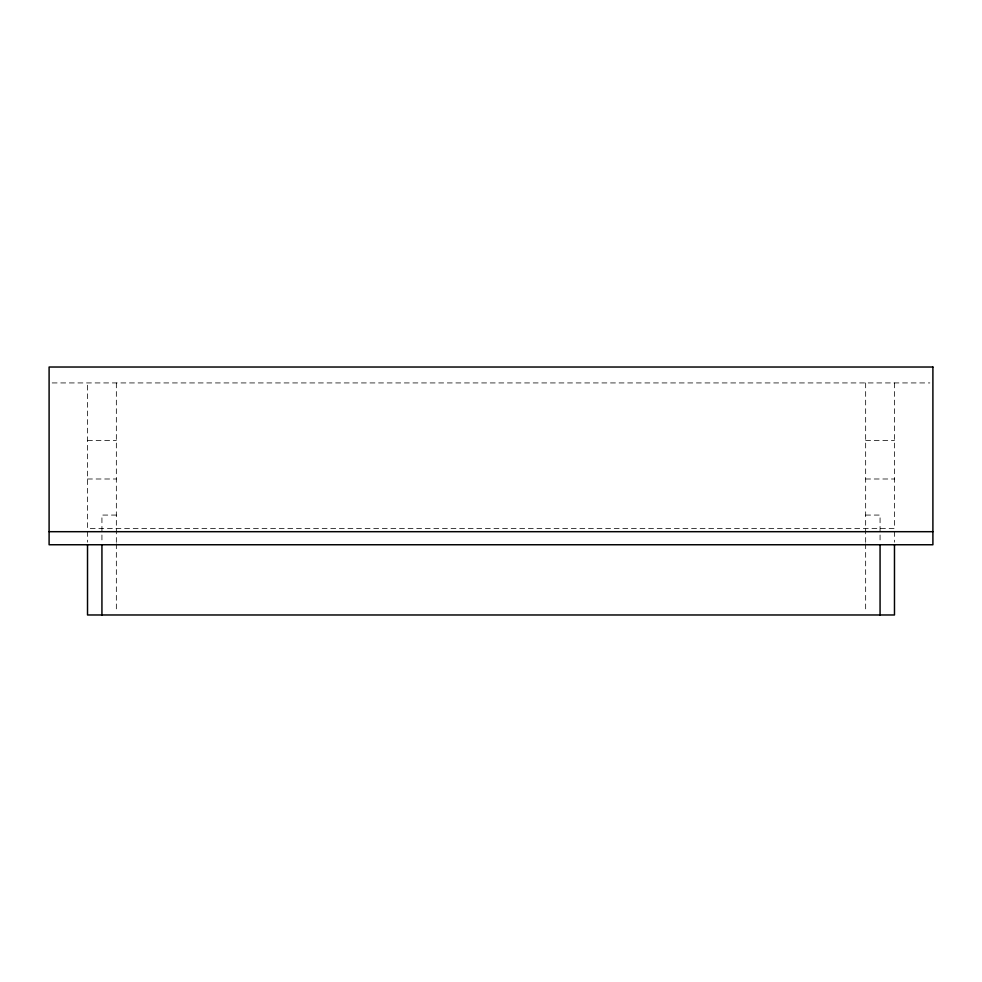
<?xml version="1.0" encoding="UTF-8"?>
<svg xmlns="http://www.w3.org/2000/svg" width="982" height="982" viewBox="0 0 982 982"><rect width="100%" height="100%" fill="white"/><g stroke="black" fill="none" stroke-linecap="round" stroke-linejoin="round"><path stroke-width="0.74" stroke-dasharray="4.91 3.68" d="M52.169 382.931L929.831 382.931M87.521 440.562L116.342 440.562M865.658 440.562L894.479 440.562M87.521 478.995L116.342 478.995M865.658 478.995L894.479 478.995M116.342 515.071L101.932 515.071L101.932 542.322M865.658 515.071L880.068 515.071L880.068 542.322M894.479 382.931L894.479 528.512L87.521 528.512L87.521 382.931M894.479 531.544L894.479 542.162M865.658 382.931L865.658 542.322M865.658 543.832L865.658 611.946M116.342 382.931L116.342 542.322M116.342 543.832L116.342 611.946M87.521 531.544L87.521 542.162"/><path stroke-width="1.47" d="M49.1 531.692L932.9 531.692M894.479 545.194L894.479 614.977L87.521 614.977L87.521 545.194M880.068 545.194L880.068 614.977M101.932 545.194L101.932 614.977M932.9 367.023L49.1 367.023L49.1 544.752L932.9 544.752L932.9 367.023"/></g></svg>
